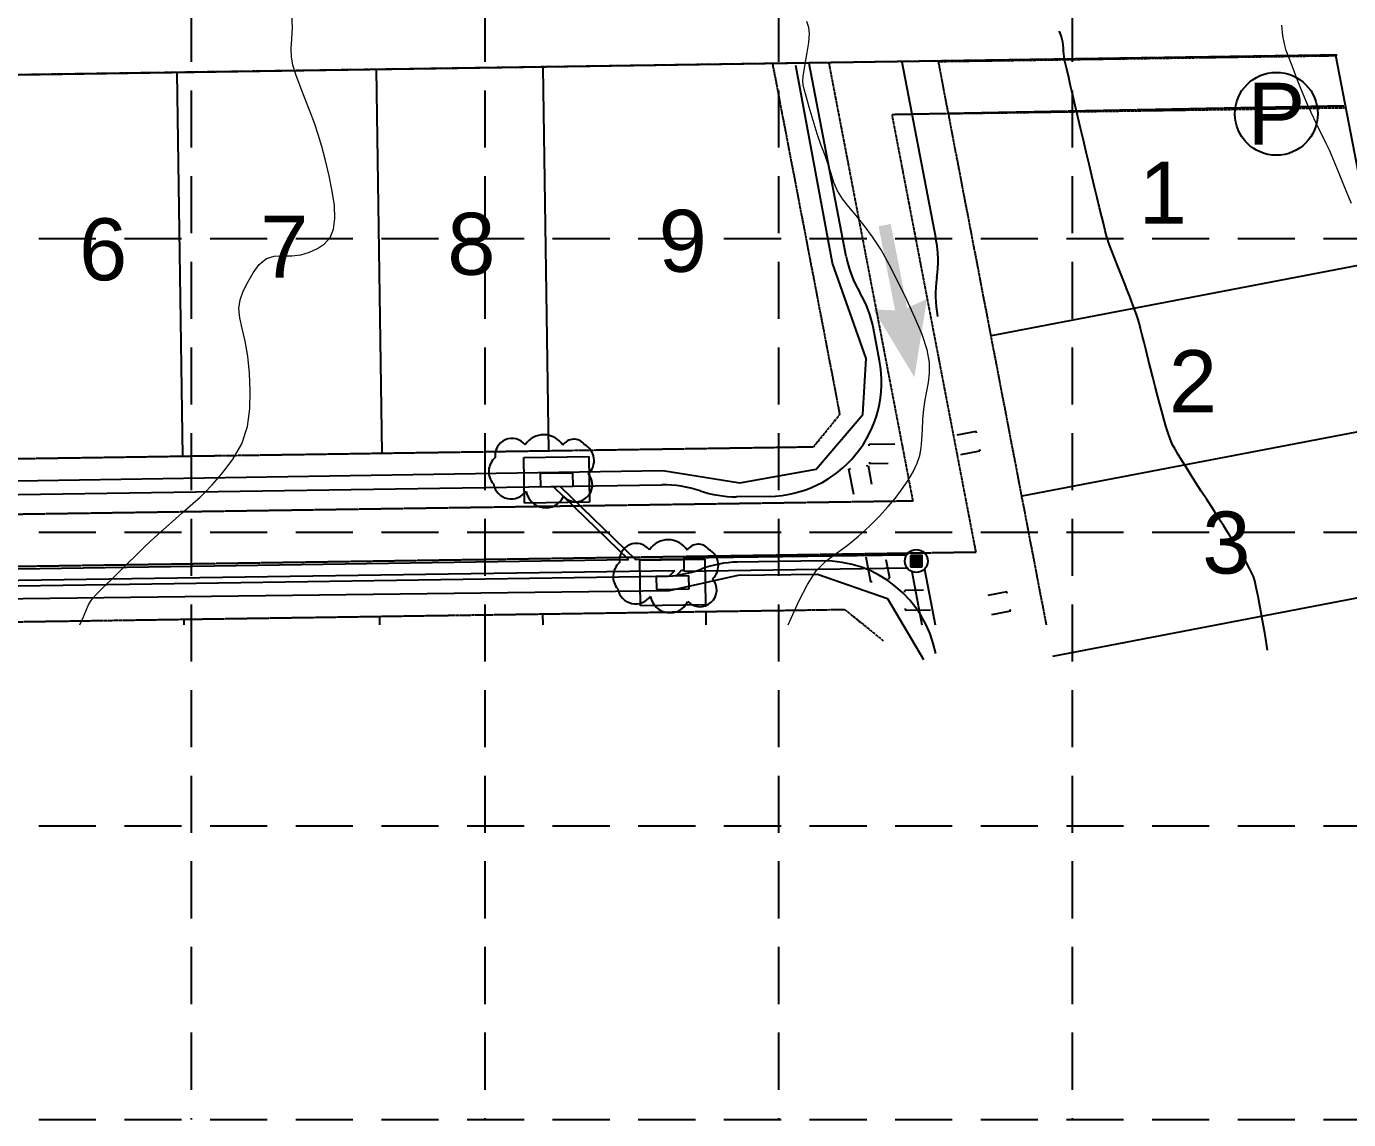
# Model space of a CAD drawing. Header units: inches. Extents: x 45655 to 51424, y 20024 to 23633.
# Drawn here: x 49658.7 to 50064, y 20388.2 to 20723.2 of the extents above; entities that cross this region are included whole.
import ezdxf
from ezdxf.enums import TextEntityAlignment as Align

# ---------------------------------------------------------------- set-up
doc = ezdxf.new("R2010")
doc.units = ezdxf.units.IN
doc.header["$MEASUREMENT"] = 0
for name, pattern in [('2148-1-1 BASE$0$DASHED2', [0.375, 0.25, -0.125]), ('2148-1-1 FINAL PLAT$0$HIDDEN2', [0.1875, 0.125, -0.0625]), ('2148-1-1 FINAL PLAT$0$ROW05', [0.875, 0.625, -0.05, 0.05, -0.05, 0.05, -0.05]), ('HIDDEN', [0.375, 0.25, -0.125]), ('PHANTOM2', [1.25, 0.625, -0.125, 0.125, -0.125, 0.125, -0.125])]:
    doc.linetypes.add(name, pattern=pattern)
for name, color, linetype in [('2148-1-1 BASE$0$P-SANI-EASEMENT', 1, '2148-1-1 BASE$0$DASHED2'), ('2148-1-1 Boundary Verification$0$X-BNDRY', 5, 'PHANTOM2'), ('2148-1-1 Boundary Verification$0$X-BNDRY-PHASE 2', 4, 'Continuous'), ('2148-1-1 FINAL PLAT$0$P-ESMT-SAN. SEW. SEP. INSTRUMENT', 1, '2148-1-1 FINAL PLAT$0$HIDDEN2'), ('2148-1-1 FINAL PLAT$0$P-PLAN-BLOCK NO-PHASE 2', 252, 'Continuous'), ('2148-1-1 FINAL PLAT$0$P-PLAN-LOT LINE-PH2', 1, 'Continuous'), ('2148-1-1 FINAL PLAT$0$P-PLAN-LOT NO-PH2', 1, 'Continuous'), ('2148-1-1 FINAL PLAT$0$P-PLAN-ROW-PH2', 7, '2148-1-1 FINAL PLAT$0$ROW05'), ('2148-1-1 TOPOGRAPHIC SURVEY$0$X-CONT-MJR', 14, 'Continuous'), ('2148-2-1 BASE$0$P-PAV-BFR-BOC-PHS 2', 4, 'Continuous'), ('2148-2-1 BASE$0$P-PAV-BOC-PHS 2', 4, 'Continuous'), ('2148-2-1 BASE$0$P-STORM-INLET-PHS 2', 7, 'Continuous'), ('2148-2-1 BASE$0$P-STORM-PIPE-PHS 2', 1, 'Continuous'), ('EROSION BLANKET', 84, 'Continuous'), ('GRID', 254, 'HIDDEN'), ('INLET PROTECTION', 5, 'Continuous'), ('P-ERO-INLET PROTECTION', 5, 'Continuous'), ('P-FLOW ARROWS', 7, 'Continuous')]:
    doc.layers.add(name, color=color, linetype=linetype)
doc.layers.add('CTR', color=43, linetype='Continuous', lineweight=9)
doc.layers.add('P-PLAN-LOT LINE-PH2', color=7, linetype='Continuous', lineweight=0)
doc.styles.get("Standard").update_dxf_attribs({"font": 'ARIAL.TTF'})

msp = doc.modelspace()

# ---------------------------------------------------------------- hatches: boundary and pattern name
at = {"layer": 'P-FLOW ARROWS'}
msp.add_hatch(color=7, dxfattribs=at).paths.add_polyline_path([(49923.63, 20662.66), (49928.67, 20636.92), (49934.72, 20639.65), (49930.89, 20615.68), (49918.32, 20636.44), (49924.95, 20636.19), (49919.91, 20661.93)])

# ---------------------------------------------------------------- linework, layer by layer
at = {"color": 7}
for p, q in [((49933.22, 20561.13), (49929.68, 20561.08)), ((49929.68, 20561.08), (49929.73, 20557.54)), ((49933.27, 20557.6), (49933.22, 20561.13)), ((49929.73, 20557.54), (49933.27, 20557.6))]:
    msp.add_line(p, q, dxfattribs=at)
msp.add_circle((49931.48, 20559.34), 3.5, dxfattribs=at)
msp.add_solid([(49933.27, 20557.6), (49929.73, 20557.54), (49933.22, 20561.13), (49929.68, 20561.08)], dxfattribs=at)
at = {"layer": '2148-1-1 BASE$0$P-SANI-EASEMENT', "color": 7}
for p, q in [((49938.27, 20712.46), (50060.1, 20714.27)), ((49941.32, 20696.5), (50063.16, 20698.31))]:
    msp.add_line(p, q, dxfattribs=at)
at = {"layer": '2148-1-1 Boundary Verification$0$X-BNDRY', "color": 7}
msp.add_line((47485.74, 20675.93), (50060.21, 20714.52), dxfattribs=at)
at = {"layer": '2148-1-1 Boundary Verification$0$X-BNDRY-PHASE 2', "color": 7}
msp.add_line((49384.49, 20704.21), (50060.44, 20714.52), dxfattribs=at)
at = {"layer": '2148-1-1 FINAL PLAT$0$P-ESMT-SAN. SEW. SEP. INSTRUMENT', "color": 7}
for p, q in [((49930.48, 20577.82), (49904.76, 20711.96)), ((49924.06, 20696.24), (50062.6, 20698.91)), ((49949.78, 20562.11), (49924.06, 20696.24)), ((49396.49, 20569.87), (49930.48, 20577.82)), ((49396.73, 20553.87), (49949.78, 20562.11))]:
    msp.add_line(p, q, dxfattribs=at)
at = {"layer": '2148-1-1 FINAL PLAT$0$P-PLAN-BLOCK NO-PHASE 2', "color": 7}
msp.add_circle((50041.82, 20696.42), 12.7, dxfattribs=at)
at = {"layer": '2148-1-1 FINAL PLAT$0$P-PLAN-LOT LINE-PH2', "color": 7}
for p, q in [((50093.56, 20539.76), (50060.1, 20714.27)), ((49706.7, 20591.49), (49704.95, 20708.98)), ((49767.79, 20592.4), (49766.04, 20709.89)), ((49818.89, 20593.16), (49817.14, 20710.65)), ((50072.25, 20650.93), (49954.39, 20628.33)), ((50081.66, 20601.82), (49963.81, 20579.22)), ((50091.08, 20552.71), (49973.22, 20530.12)), ((49706.94, 20541.49), (49706.97, 20539.76)), ((49766.94, 20542.39), (49766.98, 20539.76)), ((49816.93, 20543.13), (49816.98, 20539.76)), ((49866.93, 20543.87), (49866.99, 20539.76))]:
    msp.add_line(p, q, dxfattribs=at)
at = {"layer": '2148-1-1 FINAL PLAT$0$P-PLAN-ROW-PH2', "color": 7}
for p, q in [((49908.08, 20604.34), (49887.5, 20711.7)), ((49971.38, 20539.76), (49938.27, 20712.46)), ((49899.97, 20594.37), (49908.08, 20604.34)), ((49396.23, 20586.87), (49899.97, 20594.37)), ((49396.98, 20536.87), (49909.53, 20544.51)), ((49909.53, 20544.51), (49921.41, 20534.84))]:
    msp.add_line(p, q, dxfattribs=at)
at = {"layer": '2148-1-1 TOPOGRAPHIC SURVEY$0$X-CONT-MJR', "color": 7, "extrusion": (0.917459, 0.397829, 0)}
msp.add_line((49975.37, 20721.65, 580), (49975.31, 20721.78, 580), dxfattribs=at)
at = {"layer": '2148-1-1 TOPOGRAPHIC SURVEY$0$X-CONT-MJR', "color": 7, "extrusion": (0.924428, 0.381358, 0)}
msp.add_line((49975.79, 20720.61, 580), (49975.37, 20721.65, 580), dxfattribs=at)
at = {"layer": '2148-1-1 TOPOGRAPHIC SURVEY$0$X-CONT-MJR', "color": 7}
for p, q in [((49976.02, 20719.98, 580), (49975.79, 20720.61, 580)), ((49976.61, 20715.68, 580), (49976.54, 20716.58, 580)), ((49976.69, 20714.8, 580), (49976.61, 20715.68, 580)), ((49976.78, 20713.94, 580), (49976.69, 20714.8, 580)), ((49978.18, 20707.5, 580), (49977.68, 20709.65, 580)), ((49980.18, 20698.92, 580), (49979.44, 20702.08, 580)), ((49980.97, 20695.54, 580), (49980.18, 20698.92, 580)), ((49981.81, 20692, 580), (49980.97, 20695.54, 580)), ((49983.54, 20684.66, 580), (49982.67, 20688.35, 580)), ((49984.42, 20680.99, 580), (49983.54, 20684.66, 580)), ((49985.28, 20677.38, 580), (49984.42, 20680.99, 580)), ((49986.11, 20673.9, 580), (49985.28, 20677.38, 580)), ((49987.65, 20667.58, 580), (49986.91, 20670.62, 580)), ((49989.79, 20659.06, 580), (49989.4, 20660.52, 580)), ((49990.42, 20657.03, 580), (49990.05, 20658.13, 580)), ((49990.91, 20655.66, 580), (49990.42, 20657.03, 580)), ((49992.19, 20652.3, 580), (49991.5, 20654.07, 580)), ((49992.93, 20650.4, 580), (49992.19, 20652.3, 580)), ((49995.34, 20644.34, 580), (49994.53, 20646.38, 580)), ((49996.13, 20642.35, 580), (49995.34, 20644.34, 580)), ((49996.88, 20640.46, 580), (49996.13, 20642.35, 580)), ((49998.18, 20637.1, 580), (49997.57, 20638.69, 580)), ((49999.35, 20633.68, 580), (49999.06, 20634.63, 580)), ((50001.29, 20626.31, 580), (50000.71, 20628.58, 580)), ((50001.91, 20623.83, 580), (50001.29, 20626.31, 580)), ((50003.99, 20615.65, 580), (50003.28, 20618.45, 580)), ((50004.71, 20612.84, 580), (50003.99, 20615.65, 580)), ((50006.13, 20607.39, 580), (50005.43, 20610.07, 580)), ((50006.82, 20604.85, 580), (50006.13, 20607.39, 580)), ((50007.47, 20602.5, 580), (50006.82, 20604.85, 580)), ((50008.64, 20598.56, 580), (50008.08, 20600.38, 580)), ((50010.04, 20594.98, 580), (50009.56, 20595.96, 580)), ((50010.77, 20593.66, 580), (50010.04, 20594.98, 580)), ((50011.72, 20592.04, 580), (50010.77, 20593.66, 580)), ((50012.86, 20590.17, 580), (50011.72, 20592.04, 580)), ((50017.17, 20583.35, 580), (50015.61, 20585.79, 580)), ((50023.93, 20572.83, 580), (50022.21, 20575.51, 580)), ((50027.26, 20567.62, 580), (50025.62, 20570.19, 580)), ((50028.81, 20565.15, 580), (50027.26, 20567.62, 580)), ((50034.8, 20554.6, 580), (50034.34, 20555.67, 580)), ((50035.18, 20553.32, 580), (50034.8, 20554.6, 580)), ((50037.58, 20541.13, 580), (50036.87, 20545.06, 580))]:
    msp.add_line(p, q, dxfattribs=at)
at = {"layer": '2148-1-1 TOPOGRAPHIC SURVEY$0$X-CONT-MJR', "color": 7, "extrusion": (0.972456, 0.233088, 0)}
msp.add_line((49976.21, 20719.19, 580), (49976.02, 20719.98, 580), dxfattribs=at)
at = {"layer": '2148-1-1 TOPOGRAPHIC SURVEY$0$X-CONT-MJR', "color": 7, "extrusion": (0.986313, 0.164884, 0)}
msp.add_line((49976.35, 20718.35, 580), (49976.21, 20719.19, 580), dxfattribs=at)
at = {"layer": '2148-1-1 TOPOGRAPHIC SURVEY$0$X-CONT-MJR', "color": 7, "extrusion": (0.992936, 0.118654, 0)}
msp.add_line((49976.46, 20717.47, 580), (49976.35, 20718.35, 580), dxfattribs=at)
at = {"layer": '2148-1-1 TOPOGRAPHIC SURVEY$0$X-CONT-MJR', "color": 7, "extrusion": (0.995833, 0.091201, 0)}
msp.add_line((49976.54, 20716.58, 580), (49976.46, 20717.47, 580), dxfattribs=at)
at = {"layer": '2148-1-1 TOPOGRAPHIC SURVEY$0$X-CONT-MJR', "color": 7, "extrusion": (0.98845, 0.151548, 0)}
msp.add_line((49976.91, 20713.13, 580), (49976.78, 20713.94, 580), dxfattribs=at)
at = {"layer": '2148-1-1 TOPOGRAPHIC SURVEY$0$X-CONT-MJR', "color": 7, "extrusion": (0.978533, 0.206091, 0)}
msp.add_line((49977.03, 20712.52, 580), (49976.91, 20713.13, 580), dxfattribs=at)
at = {"layer": '2148-1-1 TOPOGRAPHIC SURVEY$0$X-CONT-MJR', "color": 7, "extrusion": (0.975871, 0.218346, 0)}
msp.add_line((49977.3, 20711.34, 580), (49977.03, 20712.52, 580), dxfattribs=at)
at = {"layer": '2148-1-1 TOPOGRAPHIC SURVEY$0$X-CONT-MJR', "color": 7, "extrusion": (0.974946, 0.222441, 0)}
msp.add_line((49977.68, 20709.65, 580), (49977.3, 20711.34, 580), dxfattribs=at)
at = {"layer": '2148-1-1 TOPOGRAPHIC SURVEY$0$X-CONT-MJR', "color": 7, "extrusion": (0.974137, 0.225959, 0)}
msp.add_line((49978.77, 20704.96, 580), (49978.18, 20707.5, 580), dxfattribs=at)
at = {"layer": '2148-1-1 TOPOGRAPHIC SURVEY$0$X-CONT-MJR', "color": 7, "extrusion": (0.973899, 0.22698, 0)}
msp.add_line((49979.44, 20702.08, 580), (49978.77, 20704.96, 580), dxfattribs=at)
at = {"layer": '2148-1-1 TOPOGRAPHIC SURVEY$0$X-CONT-MJR', "color": 7, "extrusion": (0.973207, 0.22993, 0)}
msp.add_line((49982.67, 20688.35, 580), (49981.81, 20692, 580), dxfattribs=at)
at = {"layer": '2148-1-1 TOPOGRAPHIC SURVEY$0$X-CONT-MJR', "color": 7, "extrusion": (0.972093, 0.234595, 0)}
msp.add_line((49986.91, 20670.62, 580), (49986.11, 20673.9, 580), dxfattribs=at)
at = {"layer": '2148-1-1 TOPOGRAPHIC SURVEY$0$X-CONT-MJR', "color": 7, "extrusion": (0.971189, 0.238309, 0)}
msp.add_line((49988.32, 20664.84, 580), (49987.65, 20667.58, 580), dxfattribs=at)
at = {"layer": '2148-1-1 TOPOGRAPHIC SURVEY$0$X-CONT-MJR', "color": 7, "extrusion": (0.970446, 0.24132, 0)}
msp.add_line((49988.91, 20662.47, 580), (49988.32, 20664.84, 580), dxfattribs=at)
at = {"layer": '2148-1-1 TOPOGRAPHIC SURVEY$0$X-CONT-MJR', "color": 7, "extrusion": (0.969274, 0.245982, 0)}
msp.add_line((49989.4, 20660.52, 580), (49988.91, 20662.47, 580), dxfattribs=at)
at = {"layer": '2148-1-1 TOPOGRAPHIC SURVEY$0$X-CONT-MJR', "color": 7, "extrusion": (0.961964, 0.273175, 0)}
msp.add_line((49990.05, 20658.13, 580), (49989.79, 20659.06, 580), dxfattribs=at)
at = {"layer": '2148-1-1 TOPOGRAPHIC SURVEY$0$X-CONT-MJR', "color": 7, "extrusion": (0.936173, 0.35154, 0)}
msp.add_line((49991.5, 20654.07, 580), (49990.91, 20655.66, 580), dxfattribs=at)
at = {"layer": '2148-1-1 TOPOGRAPHIC SURVEY$0$X-CONT-MJR', "color": 7, "extrusion": (0.929697, 0.368325, 0)}
msp.add_line((49993.72, 20648.41, 580), (49992.93, 20650.4, 580), dxfattribs=at)
at = {"layer": '2148-1-1 TOPOGRAPHIC SURVEY$0$X-CONT-MJR', "color": 7, "extrusion": (0.929002, 0.370075, 0)}
msp.add_line((49994.53, 20646.38, 580), (49993.72, 20648.41, 580), dxfattribs=at)
at = {"layer": '2148-1-1 TOPOGRAPHIC SURVEY$0$X-CONT-MJR', "color": 7, "extrusion": (0.931581, 0.363534, 0)}
msp.add_line((49997.57, 20638.69, 580), (49996.88, 20640.46, 580), dxfattribs=at)
at = {"layer": '2148-1-1 TOPOGRAPHIC SURVEY$0$X-CONT-MJR', "color": 7, "extrusion": (0.938259, 0.345933, 0)}
msp.add_line((49998.68, 20635.73, 580), (49998.18, 20637.1, 580), dxfattribs=at)
at = {"layer": '2148-1-1 TOPOGRAPHIC SURVEY$0$X-CONT-MJR', "color": 7, "extrusion": (0.945234, 0.326394, 0)}
msp.add_line((49999.06, 20634.63, 580), (49998.68, 20635.73, 580), dxfattribs=at)
at = {"layer": '2148-1-1 TOPOGRAPHIC SURVEY$0$X-CONT-MJR', "color": 7, "extrusion": (0.96373, 0.266878, 0)}
msp.add_line((49999.73, 20632.31, 580), (49999.35, 20633.68, 580), dxfattribs=at)
at = {"layer": '2148-1-1 TOPOGRAPHIC SURVEY$0$X-CONT-MJR', "color": 7, "extrusion": (0.96658, 0.256365, 0)}
msp.add_line((50000.18, 20630.6, 580), (49999.73, 20632.31, 580), dxfattribs=at)
at = {"layer": '2148-1-1 TOPOGRAPHIC SURVEY$0$X-CONT-MJR', "color": 7, "extrusion": (0.968087, 0.250613, 0)}
msp.add_line((50000.71, 20628.58, 580), (50000.18, 20630.6, 580), dxfattribs=at)
at = {"layer": '2148-1-1 TOPOGRAPHIC SURVEY$0$X-CONT-MJR', "color": 7, "extrusion": (0.969503, 0.245078, 0)}
msp.add_line((50002.58, 20621.19, 580), (50001.91, 20623.83, 580), dxfattribs=at)
at = {"layer": '2148-1-1 TOPOGRAPHIC SURVEY$0$X-CONT-MJR', "color": 7, "extrusion": (0.969432, 0.245361, 0)}
msp.add_line((50003.28, 20618.45, 580), (50002.58, 20621.19, 580), dxfattribs=at)
at = {"layer": '2148-1-1 TOPOGRAPHIC SURVEY$0$X-CONT-MJR', "color": 7, "extrusion": (0.967968, 0.251073, 0)}
msp.add_line((50005.43, 20610.07, 580), (50004.71, 20612.84, 580), dxfattribs=at)
at = {"layer": '2148-1-1 TOPOGRAPHIC SURVEY$0$X-CONT-MJR', "color": 7, "extrusion": (0.960737, 0.277459, 0)}
msp.add_line((50008.08, 20600.38, 580), (50007.47, 20602.5, 580), dxfattribs=at)
at = {"layer": '2148-1-1 TOPOGRAPHIC SURVEY$0$X-CONT-MJR', "color": 7, "extrusion": (0.948711, 0.316145, 0)}
msp.add_line((50009.13, 20597.07, 580), (50008.64, 20598.56, 580), dxfattribs=at)
at = {"layer": '2148-1-1 TOPOGRAPHIC SURVEY$0$X-CONT-MJR', "color": 7, "extrusion": (0.933383, 0.358881, 0)}
msp.add_line((50009.56, 20595.96, 580), (50009.13, 20597.07, 580), dxfattribs=at)
at = {"layer": '2148-1-1 TOPOGRAPHIC SURVEY$0$X-CONT-MJR', "color": 7, "extrusion": (0.848711, 0.528857, 0)}
msp.add_line((50014.17, 20588.07, 580), (50012.86, 20590.17, 580), dxfattribs=at)
at = {"layer": '2148-1-1 TOPOGRAPHIC SURVEY$0$X-CONT-MJR', "color": 7, "extrusion": (0.845197, 0.534454, 0)}
msp.add_line((50015.61, 20585.79, 580), (50014.17, 20588.07, 580), dxfattribs=at)
at = {"layer": '2148-1-1 TOPOGRAPHIC SURVEY$0$X-CONT-MJR', "color": 7, "extrusion": (0.841458, 0.540322, 0)}
msp.add_line((50018.8, 20580.8, 580), (50017.17, 20583.35, 580), dxfattribs=at)
at = {"layer": '2148-1-1 TOPOGRAPHIC SURVEY$0$X-CONT-MJR', "color": 7, "extrusion": (0.840751, 0.541422, 0)}
msp.add_line((50020.5, 20578.17, 580), (50018.8, 20580.8, 580), dxfattribs=at)
at = {"layer": '2148-1-1 TOPOGRAPHIC SURVEY$0$X-CONT-MJR', "color": 7, "extrusion": (0.84067, 0.541548, 0)}
msp.add_line((50022.21, 20575.51, 580), (50020.5, 20578.17, 580), dxfattribs=at)
at = {"layer": '2148-1-1 TOPOGRAPHIC SURVEY$0$X-CONT-MJR', "color": 7, "extrusion": (0.842307, 0.538998, 0)}
msp.add_line((50025.62, 20570.19, 580), (50023.93, 20572.83, 580), dxfattribs=at)
at = {"layer": '2148-1-1 TOPOGRAPHIC SURVEY$0$X-CONT-MJR', "color": 7, "extrusion": (0.850399, 0.526139, 0)}
msp.add_line((50030.25, 20562.83, 580), (50028.81, 20565.15, 580), dxfattribs=at)
at = {"layer": '2148-1-1 TOPOGRAPHIC SURVEY$0$X-CONT-MJR', "color": 7, "extrusion": (0.855493, 0.517815, 0)}
msp.add_line((50031.55, 20560.68, 580), (50030.25, 20562.83, 580), dxfattribs=at)
at = {"layer": '2148-1-1 TOPOGRAPHIC SURVEY$0$X-CONT-MJR', "color": 7, "extrusion": (0.862674, 0.505761, 0)}
msp.add_line((50032.68, 20558.74, 580), (50031.55, 20560.68, 580), dxfattribs=at)
at = {"layer": '2148-1-1 TOPOGRAPHIC SURVEY$0$X-CONT-MJR', "color": 7, "extrusion": (0.873145, 0.487461, 0)}
msp.add_line((50033.62, 20557.06, 580), (50032.68, 20558.74, 580), dxfattribs=at)
at = {"layer": '2148-1-1 TOPOGRAPHIC SURVEY$0$X-CONT-MJR', "color": 7, "extrusion": (0.889293, 0.457339, 0)}
msp.add_line((50034.34, 20555.67, 580), (50033.62, 20557.06, 580), dxfattribs=at)
at = {"layer": '2148-1-1 TOPOGRAPHIC SURVEY$0$X-CONT-MJR', "color": 7, "extrusion": (0.97453, 0.224258, 0)}
msp.add_line((50035.65, 20551.24, 580), (50035.18, 20553.32, 580), dxfattribs=at)
at = {"layer": '2148-1-1 TOPOGRAPHIC SURVEY$0$X-CONT-MJR', "color": 7, "extrusion": (0.979756, 0.200194, 0)}
msp.add_line((50036.22, 20548.46, 580), (50035.65, 20551.24, 580), dxfattribs=at)
at = {"layer": '2148-1-1 TOPOGRAPHIC SURVEY$0$X-CONT-MJR', "color": 7, "extrusion": (0.982397, 0.186808, 0)}
msp.add_line((50036.87, 20545.06, 580), (50036.22, 20548.46, 580), dxfattribs=at)
at = {"layer": '2148-1-1 TOPOGRAPHIC SURVEY$0$X-CONT-MJR', "color": 7, "extrusion": (0.985044, 0.172303, 0)}
msp.add_line((50038.35, 20536.76, 580), (50037.58, 20541.13, 580), dxfattribs=at)
at = {"layer": '2148-1-1 TOPOGRAPHIC SURVEY$0$X-CONT-MJR', "color": 7, "extrusion": (0.985805, 0.167892, 0)}
msp.add_line((50039.15, 20532.03, 580), (50038.35, 20536.76, 580), dxfattribs=at)
at = {"layer": '2148-2-1 BASE$0$P-PAV-BFR-BOC-PHS 2', "color": 7}
for p, q in [((49949.83, 20599.03), (49943.94, 20597.9)), ((49949.92, 20598.54), (49949.83, 20599.03)), ((49917.05, 20595.13), (49924.88, 20595.24)), ((49917.06, 20594.63), (49917.05, 20595.13)), ((49950.87, 20593.63), (49950.96, 20593.14)), ((49917.13, 20589.63), (49917.14, 20589.13)), ((49945.07, 20592.01), (49950.96, 20593.14)), ((49911.3, 20587.55), (49910.81, 20587.46)), ((49912.29, 20579.77), (49910.81, 20587.46)), ((49916.21, 20588.5), (49916.7, 20588.59)), ((49916.7, 20588.59), (49917.78, 20582.95)), ((49922.88, 20589.21), (49917.14, 20589.13)), ((49915.96, 20560.61), (49917.43, 20552.92)), ((49923.33, 20554.05), (49922.25, 20559.68)), ((49917.92, 20553.01), (49917.43, 20552.92)), ((49922.84, 20553.95), (49923.33, 20554.05)), ((49933.69, 20550.37), (49927.95, 20550.28)), ((49927.95, 20549.78), (49927.95, 20550.28)), ((49959.25, 20549.91), (49953.35, 20548.78)), ((49959.34, 20549.42), (49959.25, 20549.91)), ((49928.03, 20544.78), (49928.04, 20544.28)), ((49928.04, 20544.28), (49935.87, 20544.4)), ((49960.38, 20544.02), (49954.48, 20542.89)), ((49960.38, 20544.02), (49960.28, 20544.51))]:
    msp.add_line(p, q, dxfattribs=at)
at = {"layer": '2148-2-1 BASE$0$P-PAV-BOC-PHS 2', "color": 7}
for p, q in [((49910.01, 20652.73), (49898.67, 20711.87)), ((49937.51, 20658), (49927.1, 20712.29)), ((49920.21, 20620.75), (49918.33, 20630.58)), ((49391.4, 20575.8), (49853.49, 20582.68)), ((49886.36, 20579.17), (49876.36, 20579.02)), ((49902.52, 20559.41), (49876.66, 20559.02)), ((49391.82, 20547.8), (49853.9, 20554.68))]:
    msp.add_line(p, q, dxfattribs=at)
for centre, start, end in [((49903.13, 20651.41), 351.3904, 10.8533), ((49944.38, 20659.32), 190.8533, 210.3163), ((49972.34, 20640.93), 171.3904, 190.8533), ((49883.95, 20623.99), 10.8533, 30.3163), ((49885.84, 20614.16), 270.8533, 10.8533), ((49854.01, 20547.68), 71.3808, 90.8533), ((49876.36, 20614.02), 251.3808, 270), ((49877.7, 20524.04), 91.7067, 110.3258), ((49903.04, 20524.41), 10.8533, 90.8533), ((49853.38, 20589.68), 270.8533, 290.3258)]:
    msp.add_arc(centre, 35, start, end, dxfattribs=at)
at = {"layer": '2148-2-1 BASE$0$P-STORM-INLET-PHS 2', "color": 7}
for p, q in [((49826.21, 20586.27), (49816.21, 20586.12)), ((49816.21, 20586.12), (49816.27, 20582.12)), ((49826.27, 20582.27), (49826.21, 20586.27)), ((49816.27, 20582.12), (49826.27, 20582.27)), ((49861.76, 20554.8), (49851.76, 20554.65)), ((49851.76, 20554.65), (49851.82, 20550.65)), ((49861.82, 20550.8), (49861.76, 20554.8)), ((49851.82, 20550.65), (49861.82, 20550.8))]:
    msp.add_line(p, q, dxfattribs=at)
at = {"layer": '2148-2-1 BASE$0$P-STORM-PIPE-PHS 2', "color": 7}
for p, q in [((49820.21, 20582.18), (49843.3, 20559.77)), ((49822.33, 20582.21), (49845.42, 20559.81)), ((49860.18, 20560.28), (49928.57, 20561.29)), ((49391.24, 20553.04), (49843.3, 20559.77)), ((49845.42, 20559.81), (49860.18, 20560.03)), ((49860.18, 20560.28), (49860.24, 20556.28)), ((49860.24, 20556.28), (49928.63, 20557.29)), ((49933.98, 20556.89), (49937.27, 20539.76)), ((49391.29, 20549.54), (49857.43, 20556.48)), ((49855.7, 20554.71), (49857.43, 20556.48)), ((49857.82, 20554.74), (49859.55, 20556.52)), ((49859.55, 20556.52), (49860.24, 20556.53)), ((49930.05, 20556.14), (49933.19, 20539.76))]:
    msp.add_line(p, q, dxfattribs=at)
at = {"layer": 'CTR'}
for points, elevation in [([(49675.12, 20539.76), (49676.17, 20542.27), (49677.11, 20544.49), (49677.79, 20545.96), (49678.36, 20546.98), (49679.04, 20547.92), (49680.2, 20549.2), (49682.31, 20551.32), (49685.57, 20554.51), (49689.3, 20558.14), (49692.6, 20561.36), (49694.86, 20563.59), (49696.69, 20565.37), (49699.02, 20567.51), (49702.44, 20570.56), (49706.33, 20573.97), (49709.7, 20576.94), (49711.94, 20578.91), (49713.6, 20580.52), (49715.61, 20582.65), (49718.55, 20585.99), (49721.87, 20590.34), (49724.72, 20595.31), (49726.47, 20600.57), (49727.24, 20605.98), (49727.34, 20611.47), (49727.08, 20616.93), (49726.54, 20622.11), (49725.77, 20626.74), (49724.88, 20630.61), (49724.12, 20633.87), (49723.82, 20636.74), (49724.2, 20639.43), (49725.16, 20642.08), (49726.55, 20644.83), (49728.19, 20647.68), (49730.1, 20650.27), (49732.27, 20652.09), (49734.7, 20652.83), (49737.33, 20652.91), (49740.07, 20652.88), (49742.81, 20653.21), (49745.46, 20653.97), (49747.92, 20655.09), (49750.07, 20656.53), (49751.78, 20658.46), (49752.88, 20661.02), (49753.29, 20664.33), (49753.11, 20668.27), (49752.48, 20672.7), (49751.54, 20677.4), (49750.44, 20682.08), (49749.29, 20686.39), (49748.17, 20690.12), (49747, 20693.55), (49745.69, 20697.07), (49744.15, 20700.95), (49742.6, 20704.89), (49741.28, 20708.46), (49740.4, 20711.35), (49739.94, 20713.86), (49739.89, 20716.44), (49740.1, 20719.43), (49740.3, 20722.88), (49740.07, 20726.77)], 584), ([(49892.23, 20539.76), (49893.15, 20541.85), (49895.57, 20547.22), (49898.1, 20552.17), (49900.81, 20556.29), (49903.78, 20559.34), (49906.97, 20561.76), (49910.32, 20564.15), (49913.76, 20566.97), (49917.11, 20570.07), (49920.15, 20573.13), (49922.74, 20575.91), (49924.97, 20578.52), (49926.98, 20581.15), (49928.85, 20583.92), (49930.49, 20586.72), (49931.77, 20589.35), (49932.56, 20591.72), (49932.98, 20594.02), (49933.19, 20596.54), (49933.34, 20599.51), (49933.51, 20602.7), (49933.78, 20605.84), (49934.19, 20608.7), (49934.68, 20611.39), (49935.16, 20614.08), (49935.52, 20616.94), (49935.5, 20620.19), (49934.81, 20624.09), (49933.26, 20628.74), (49931.05, 20633.96), (49928.52, 20639.41), (49925.92, 20644.84), (49923.3, 20649.99), (49920.67, 20654.68), (49918.03, 20658.74), (49915.45, 20662.22), (49913, 20665.24), (49910.77, 20667.89), (49908.84, 20670.36), (49907.3, 20672.81), (49906.19, 20675.39), (49905.33, 20678.1), (49904.5, 20680.86), (49903.51, 20683.66), (49902.35, 20686.72), (49901.1, 20690.25), (49899.82, 20694.35), (49898.64, 20698.44), (49897.69, 20701.8), (49897.08, 20703.96), (49896.77, 20705.3), (49896.7, 20706.42), (49896.81, 20707.85), (49897.09, 20709.76), (49897.5, 20712.2), (49898.01, 20715.16), (49898.48, 20718.23), (49898.71, 20720.91), (49898.56, 20722.9), (49897.94, 20724.67)], 582), ([(50064.82, 20668.96), (50063.44, 20672.29), (50062.11, 20675.59), (50060.9, 20678.6), (50059.88, 20681.13), (50058.97, 20683.3), (50058.09, 20685.31), (50057.14, 20687.3), (50056.06, 20689.48), (50054.79, 20692.02), (50053.31, 20695.06), (50051.71, 20698.55), (50050.04, 20702.39), (50048.43, 20706.42), (50046.96, 20710.28), (50045.75, 20713.51), (50044.88, 20715.87), (50044.27, 20717.91), (50043.84, 20720.31), (50043.51, 20723.57)], 578)]:
    msp.add_lwpolyline(points, dxfattribs=dict(at, elevation=elevation))
at = {"layer": 'EROSION BLANKET', "color": 7, "ltscale": 500}
for p, q in [((49905.83, 20650.61), (49894.54, 20711.19)), ((49916.07, 20621.44), (49905.83, 20650.61)), ((49915.04, 20604.28), (49916.07, 20621.44)), ((49900.79, 20587.45), (49915.04, 20604.28)), ((49392.24, 20579.69), (49853.83, 20587.1)), ((49853.83, 20587.1), (49877.34, 20583.26)), ((49877.34, 20583.26), (49900.79, 20587.45)), ((49855.84, 20550.31), (49876.82, 20555.05)), ((49876.82, 20555.05), (49901.19, 20555.27)), ((49901.19, 20555.27), (49922.63, 20547.83)), ((49391.42, 20544.54), (49855.84, 20550.31)), ((49922.63, 20547.83), (49933.68, 20529.12))]:
    msp.add_line(p, q, dxfattribs=at)
at = {"layer": 'GRID', "linetype": 'HIDDEN', "ltscale": 70}
for p, q in [((49709.24, 23538.55), (49709.24, 20388.15)), ((49799.24, 23538.55), (49799.24, 20388.15)), ((49889.24, 23538.55), (49889.24, 20388.15)), ((49979.24, 23538.55), (49979.24, 20388.15)), ((45751.26, 20658.15), (51331.26, 20658.15)), ((45751.26, 20568.15), (51331.26, 20568.15)), ((45751.26, 20478.15), (51331.26, 20478.15)), ((45751.26, 20388.15), (51331.26, 20388.15))]:
    msp.add_line(p, q, dxfattribs=at)
at = {"layer": 'INLET PROTECTION', "color": 7, "ltscale": 100}
for p, q in [((49811.57, 20594.96), (49811.57, 20594.96)), ((49811.57, 20594.96), (49811.57, 20594.96)), ((49849.68, 20562.78), (49849.68, 20562.78)), ((49849.68, 20562.78), (49849.68, 20562.78))]:
    msp.add_line(p, q, dxfattribs=at)
for centre, radius, start, end in [((49817.33, 20591.12), 6.92, 32.8103, 146.3333), ((49807.52, 20591.75), 5.17, 38.348, 188.0402), ((49826.49, 20592.67), 4.01, 36.6649, 146.6649), ((49827.17, 20590.13), 5.55, 312.788, 62.788), ((49806.1, 20586.72), 5.68, 130.723, 221.4391), ((49827.05, 20582.68), 5.15, 223.8153, 40.9898), ((49807.34, 20583.99), 5.59, 190.5535, 325.0333), ((49817.88, 20581.66), 6.02, 188.3137, 335.0336), ((49855.43, 20558.95), 6.92, 32.8103, 146.3333), ((49845.62, 20559.57), 5.17, 38.348, 188.0402), ((49864.59, 20560.49), 4.01, 36.6649, 146.6649), ((49865.27, 20557.95), 5.55, 312.788, 62.788), ((49844.21, 20554.55), 5.68, 130.723, 221.4391), ((49865.15, 20550.5), 5.15, 223.8153, 40.9898), ((49845.45, 20551.81), 5.59, 190.5535, 325.0333), ((49855.98, 20549.48), 6.02, 188.3137, 335.0336)]:
    msp.add_arc(centre, radius, start, end, dxfattribs=at)
at = {"layer": 'P-ERO-INLET PROTECTION', "color": 7}
for p, q in [((49811.14, 20591.05), (49831.13, 20591.35)), ((49811.35, 20577.05), (49811.14, 20591.05)), ((49831.13, 20591.35), (49831.34, 20577.35)), ((49831.34, 20577.35), (49811.35, 20577.05)), ((49846.69, 20559.57), (49866.69, 20559.87)), ((49846.9, 20545.58), (49846.69, 20559.57)), ((49866.69, 20559.87), (49866.89, 20545.87)), ((49866.89, 20545.87), (49846.9, 20545.58))]:
    msp.add_line(p, q, dxfattribs=at)
at = {"layer": 'P-PLAN-LOT LINE-PH2', "color": 7, "linetype": 'Continuous', "lineweight": 0}
msp.add_line((49867.05, 20543.88), (49867.11, 20539.76), dxfattribs=at)

# ---------------------------------------------------------------- texts
at = {"layer": '2148-1-1 FINAL PLAT$0$P-PLAN-BLOCK NO-PHASE 2', "color": 7}
msp.add_text('P', height=19, dxfattribs=at).set_placement((50041.82, 20696.42), align=Align.MIDDLE)
at = {"layer": '2148-1-1 FINAL PLAT$0$P-PLAN-LOT NO-PH2', "color": 7}
for s, p in [('1', (50007.07, 20672.25)), ('8', (49795.1, 20656.57)), ('9', (49859.88, 20657.49)), ('6', (49682.25, 20654.89)), ('7', (49737.75, 20655.71)), ('2', (50016.27, 20614.46)), ('3', (50026.49, 20565.01))]:
    msp.add_text(s, height=19, dxfattribs=at).set_placement(p, align=Align.MIDDLE_CENTER)

doc.saveas('drawing.dxf')
